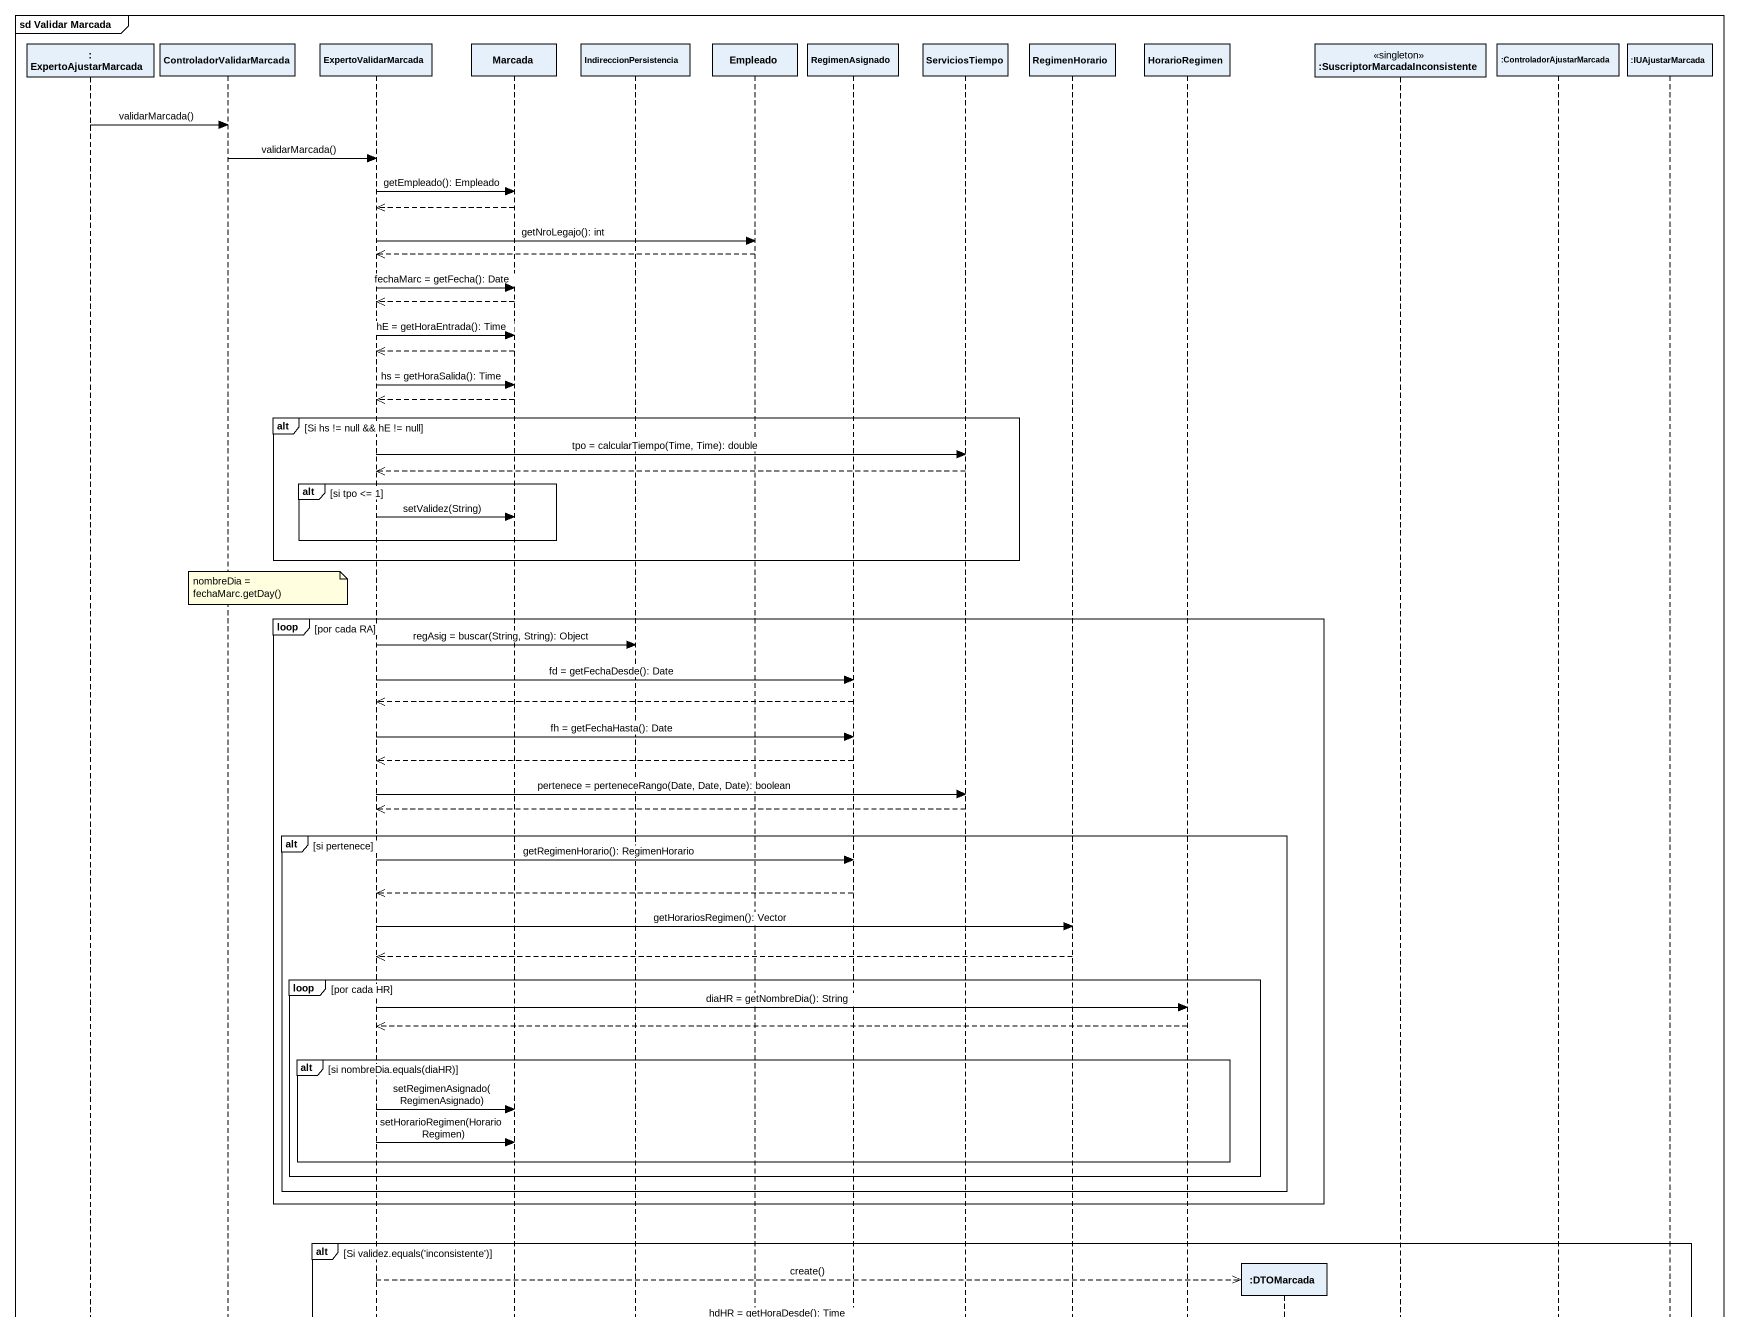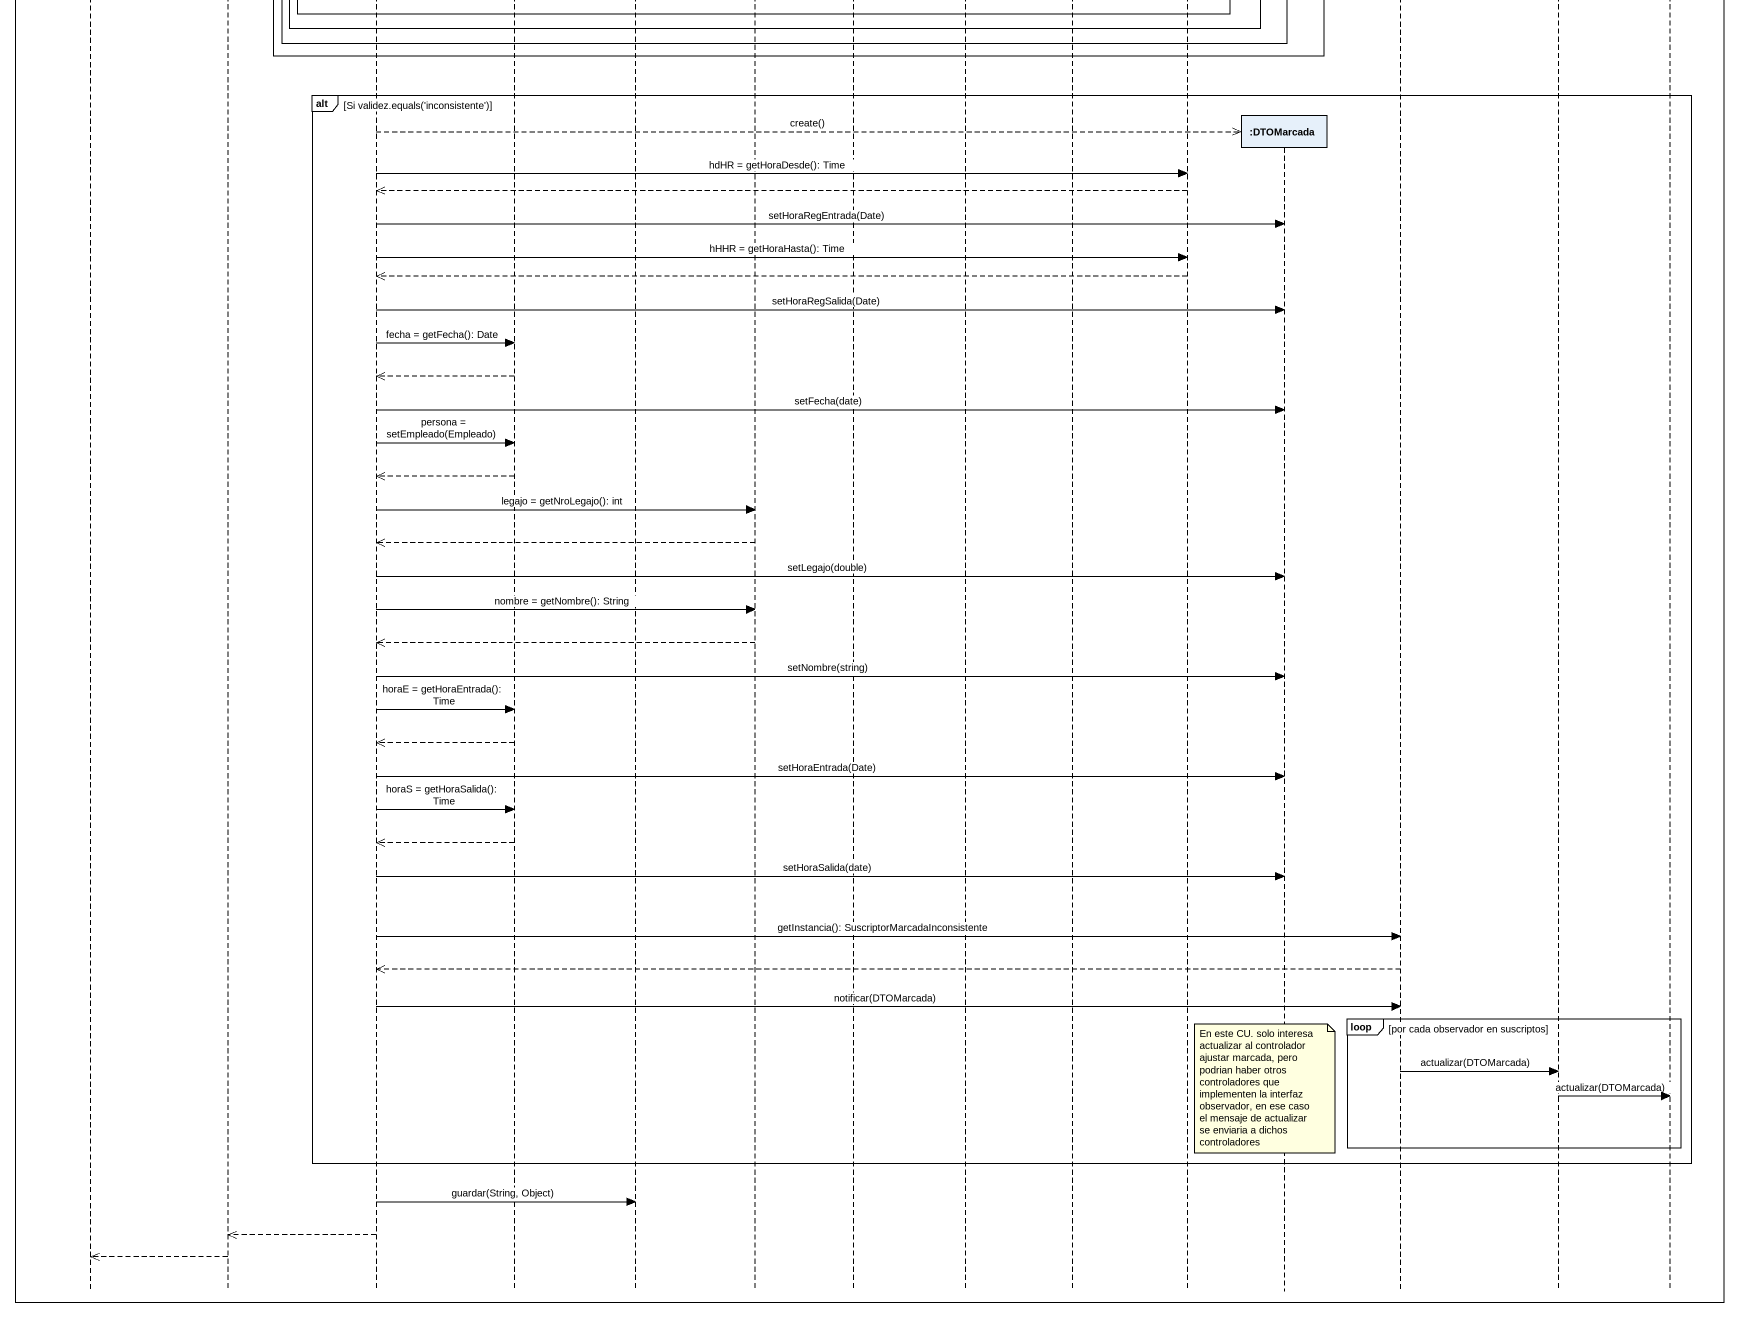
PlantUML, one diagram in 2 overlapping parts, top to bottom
@startuml
mainframe sd Validar Marcada
hide footbox
participant ": ExpertoAjustarMarcada" as ExpertoAjustarMarcada
participant ControladorValidarMarcada
participant ExpertoValidarMarcada
participant Marcada
participant IndireccionPersistencia
participant Empleado
participant RegimenAsignado
participant ServiciosTiempo
participant RegimenHorario
participant HorarioRegimen
participant ":DTOMarcada" as DTOMarcada
participant ":SuscriptorMarcadaInconsistente" as SuscriptorMarcadaInconsisten <<singleton>>
participant ":ControladorAjustarMarcada" as ControladorAjustarMarcada
participant ":IUAjustarMarcada" as IUAjustarMarcada

ExpertoAjustarMarcada -> ControladorValidarMarcada : validarMarcada()
ControladorValidarMarcada -> ExpertoValidarMarcada : validarMarcada()
ExpertoValidarMarcada -> Marcada : getEmpleado(): Empleado
Marcada -->> ExpertoValidarMarcada
ExpertoValidarMarcada -> Empleado : getNroLegajo(): int
Empleado -->> ExpertoValidarMarcada
ExpertoValidarMarcada -> Marcada : fechaMarc = getFecha(): Date
Marcada -->> ExpertoValidarMarcada
ExpertoValidarMarcada -> Marcada : hE = getHoraEntrada(): Time
Marcada -->> ExpertoValidarMarcada
ExpertoValidarMarcada -> Marcada : hs = getHoraSalida(): Time
Marcada -->> ExpertoValidarMarcada
alt Si hs != null && hE != null
  ExpertoValidarMarcada -> ServiciosTiempo : tpo = calcularTiempo(Time, Time): double
  ServiciosTiempo -->> ExpertoValidarMarcada
  alt si tpo <= 1
    ExpertoValidarMarcada -> Marcada : setValidez(String)
  end
end
note over ControladorValidarMarcada : nombreDia = fechaMarc.getDay()
loop por cada RA
  ExpertoValidarMarcada -> IndireccionPersistencia : regAsig = buscar(String, String): Object
  ExpertoValidarMarcada -> RegimenAsignado : fd = getFechaDesde(): Date
  RegimenAsignado -->> ExpertoValidarMarcada
  ExpertoValidarMarcada -> RegimenAsignado : fh = getFechaHasta(): Date
  RegimenAsignado -->> ExpertoValidarMarcada
  ExpertoValidarMarcada -> ServiciosTiempo : pertenece = perteneceRango(Date, Date, Date): boolean
  ServiciosTiempo -->> ExpertoValidarMarcada
  alt si pertenece
    ExpertoValidarMarcada -> RegimenAsignado : getRegimenHorario(): RegimenHorario
    RegimenAsignado -->> ExpertoValidarMarcada
    ExpertoValidarMarcada -> RegimenHorario : getHorariosRegimen(): Vector
    RegimenHorario -->> ExpertoValidarMarcada
    loop por cada HR
      ExpertoValidarMarcada -> HorarioRegimen : diaHR = getNombreDia(): String
      HorarioRegimen -->> ExpertoValidarMarcada
      alt si nombreDia.equals(diaHR)
        ExpertoValidarMarcada -> Marcada : setRegimenAsignado(RegimenAsignado)
        ExpertoValidarMarcada -> Marcada : setHorarioRegimen(HorarioRegimen)
      end
    end
  end
end
alt Si validez.equals('inconsistente')
  ExpertoValidarMarcada -->> DTOMarcada ** : create()
  ExpertoValidarMarcada -> HorarioRegimen : hdHR = getHoraDesde(): Time
  HorarioRegimen -->> ExpertoValidarMarcada
  ExpertoValidarMarcada -> DTOMarcada : setHoraRegEntrada(Date)
  ExpertoValidarMarcada -> HorarioRegimen : hHHR = getHoraHasta(): Time
  HorarioRegimen -->> ExpertoValidarMarcada
  ExpertoValidarMarcada -> DTOMarcada : setHoraRegSalida(Date)
  ExpertoValidarMarcada -> Marcada : fecha = getFecha(): Date
  Marcada -->> ExpertoValidarMarcada
  ExpertoValidarMarcada -> DTOMarcada : setFecha(date)
  ExpertoValidarMarcada -> Marcada : persona = setEmpleado(Empleado)
  Marcada -->> ExpertoValidarMarcada
  ExpertoValidarMarcada -> Empleado : legajo = getNroLegajo(): int
  Empleado -->> ExpertoValidarMarcada
  ExpertoValidarMarcada -> DTOMarcada : setLegajo(double)
  ExpertoValidarMarcada -> Empleado : nombre = getNombre(): String
  Empleado -->> ExpertoValidarMarcada
  ExpertoValidarMarcada -> DTOMarcada : setNombre(string)
  ExpertoValidarMarcada -> Marcada : horaE = getHoraEntrada(): Time
  Marcada -->> ExpertoValidarMarcada
  ExpertoValidarMarcada -> DTOMarcada : setHoraEntrada(Date)
  ExpertoValidarMarcada -> Marcada : horaS = getHoraSalida(): Time
  Marcada -->> ExpertoValidarMarcada
  ExpertoValidarMarcada -> DTOMarcada : setHoraSalida(date)
  ExpertoValidarMarcada -> SuscriptorMarcadaInconsisten : getInstancia(): SuscriptorMarcadaInconsistente
  SuscriptorMarcadaInconsisten -->> ExpertoValidarMarcada
  ExpertoValidarMarcada -> SuscriptorMarcadaInconsisten : notificar(DTOMarcada)
  loop por cada observador en suscriptos
    SuscriptorMarcadaInconsisten -> ControladorAjustarMarcada : actualizar(DTOMarcada)
    note over DTOMarcada : En este CU. solo interesa actualizar al controlador ajustar marcada, pero podrian haber otros controladores que implementen la interfaz observador, en ese caso el mensaje de actualizar se enviaria a dichos controladores
    ControladorAjustarMarcada -> IUAjustarMarcada : actualizar(DTOMarcada)
  end
end
ExpertoValidarMarcada -> IndireccionPersistencia : guardar(String, Object)
ExpertoValidarMarcada -->> ControladorValidarMarcada
ControladorValidarMarcada -->> ExpertoAjustarMarcada
@enduml
